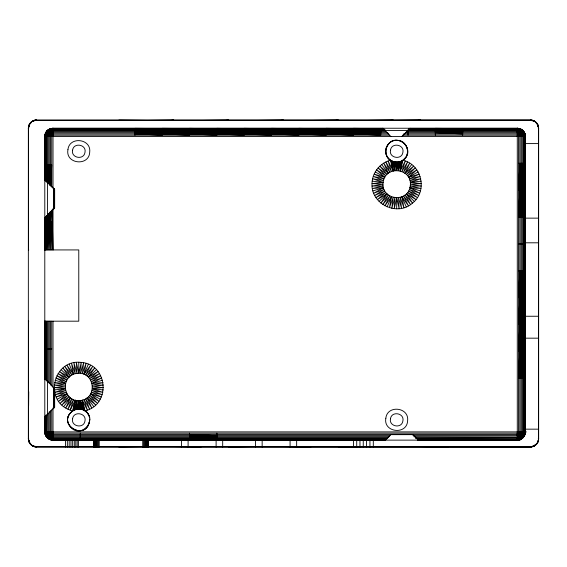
<?xml version="1.0" encoding="UTF-8"?>
<svg xmlns="http://www.w3.org/2000/svg" width="567" height="567" viewBox="0 0 567 567"><rect width="100%" height="100%" fill="white"/><g stroke="black" fill="none" stroke-linecap="round" stroke-linejoin="round"><path stroke-width="0.85" d="M44.793 217.87L54.609 208.054L54.623 189.328L44.793 179.498M54.609 407.212L54.609 388.466M44.793 417.021L54.623 407.198L54.623 388.48L44.793 378.657M44.85 217.636L44.793 249.927L45.268 217.267M54.503 208.16L54.503 189.208M54.503 407.312L54.503 388.367M83.788 410.097L80.549 409.027L80.564 400.543C98.304 398.544 94.639 370.719 76.992 373.369C59.251 375.375 62.916 403.201 80.564 400.543L83.016 409.735C100.345 417.737 80.507 441.31 69.635 425.895C60.35 411.734 85.546 400.557 89.473 417.454M54.156 188.868L54.156 208.507M54.156 388.019L54.156 407.659M54.609 208.054L54.609 198.684L54.127 198.684L53.815 208.847L54 188.705L54.297 208.365L54.411 189.123L54.524 198.684L54.411 208.252L54.297 189.002L54 208.663M54.609 397.836L54.127 397.836L53.815 407.999L54 387.863L54.297 407.517L54.411 388.275L54.524 397.836L54.411 407.404L54.297 388.161L54 407.815M45.034 180.306L45.197 164.834M525.092 217.041L525.396 190.179L518.557 190.179L519.811 163.324M525.092 378.189L525.396 351.327L518.557 351.327L522.108 270.757M389.16 436.739L53.014 436.739L49.265 433.188L49.279 411.585M406.277 131.636L517.274 131.636L521.023 135.18L521.009 431.905L519.315 436.356L517.274 439.227L417.432 439.227M45.424 180.306L45.693 164.834M525.092 163.324L523.922 217.041M524.595 217.041L525.396 163.324L518.557 163.324M525.092 270.757L522.108 378.189M524.595 378.189L525.396 324.473L518.557 324.473L521.009 270.757M45.977 181.164L46.366 164.834M45.814 216.403L45.197 249.927L45.197 217.267M524.595 163.324L523.086 217.041M524.595 270.757L521.009 378.189M523.922 378.189L525.396 297.611L518.557 297.611L519.811 270.757M46.692 182.021L47.203 164.834M46.544 215.545L45.693 249.927L45.693 216.403M523.922 163.324L522.108 217.041M523.922 270.757L519.811 378.189M523.086 378.189L524.595 324.473L525.396 270.757L518.557 270.757M47.557 182.879L48.181 164.834M47.437 214.687L46.366 249.927L46.366 215.545M523.086 163.324L521.009 217.041M523.086 270.757L518.557 378.189L525.396 378.189M48.549 183.743L49.279 164.834M48.486 213.823L47.203 249.927L47.203 215.545M522.108 163.324L519.811 217.041M49.605 185.459L50.477 164.834M49.683 212.108L48.181 249.927L48.181 213.823M50.782 186.323L51.732 164.834L44.892 164.834M50.931 211.25L49.279 249.927L49.279 212.965M44.892 221.562L51.732 221.562L50.477 249.927L50.477 212.108M521.009 163.324L518.557 217.041L525.396 217.041M44.892 180.306L44.892 136.463C44.609 132.054 48.663 128.156 53.014 128.241L517.274 128.241C521.668 128.163 525.581 132.076 525.496 136.463L44.793 136.463L44.793 431.905C44.708 436.299 48.62 440.212 53.014 440.127L517.274 440.127C521.675 440.219 525.588 436.307 525.496 431.905L525.396 136.463C525.148 132.231 521.413 128.73 517.274 128.241L517.274 440.127C521.775 440.219 525.375 436.285 525.496 431.905L44.793 431.905C44.765 436.221 48.656 440.268 53.014 440.027L385.624 440.027M523.086 437.717C529.954 421.125 523.532 443.493 517.274 440.027L417.432 440.027M383.101 182.361C380.45 200.016 408.268 203.681 410.274 185.941C412.932 168.293 385.106 164.628 383.101 182.361L372.03 183.616C370.57 203.943 397.566 216.913 412.514 203.071C427.865 191.412 421.777 164.274 402.917 160.284C393.781 167.378 380.521 154.614 387.544 145.216C396.992 131.097 417.192 150.142 402.917 160.284L400.238 170.915L405.256 161.021L401.932 171.496L407.51 161.992L403.541 172.283L409.665 163.176L405.029 173.282L413.556 166.152L406.376 174.466L415.257 167.917L407.56 175.813L416.78 169.845L408.559 177.301L419.211 174.097L409.346 178.91L420.097 176.387L409.927 180.604L420.757 178.754L410.274 182.361L421.352 183.616L410.395 184.155L421.281 186.068L410.274 185.941L420.969 188.506L409.927 187.698L419.63 193.219L409.346 189.399L418.609 195.452L408.559 191.001L417.383 197.578L407.56 192.497L415.944 199.57L406.376 193.843L412.514 203.071L405.029 195.027L410.558 204.552L403.541 196.019L408.46 205.828L401.932 196.813L403.945 207.728L400.238 197.387L401.564 208.33L398.481 197.741L399.14 208.699L396.687 197.855L394.235 208.699L394.901 197.741L391.811 208.33L393.144 197.387L389.43 207.728L391.443 196.813L384.915 205.828L389.834 196.019L382.817 204.552L388.345 195.027L380.861 203.071L386.999 193.843L377.431 199.57L385.815 192.497L375.999 197.578L384.823 191.001L374.766 195.452L384.029 189.399L373.752 193.219L383.455 187.698L372.413 188.506L383.101 185.941L372.101 186.068L382.987 184.155L372.03 183.616C372.122 172.871 380.025 162.864 390.457 160.284L391.067 160.674L393.144 170.915L388.119 161.021L391.443 171.496L385.865 161.992L389.834 172.283L383.717 163.176L388.345 173.282L379.826 166.152L386.999 174.466L378.118 167.917L385.815 175.813L376.594 169.845L384.823 177.301L374.163 174.097L384.029 178.91L373.277 176.387L383.455 180.604L372.618 178.754L383.101 182.361L372.207 181.171M28.449 249.927L28.449 128.241L29.845 124.173L28.754 125.704L28.35 128.241L28.35 438.759C28.265 443.146 32.177 447.058 36.572 446.98L530.428 446.98C534.83 447.072 538.742 443.153 538.65 438.759L538.65 128.241C538.735 123.854 534.823 119.942 530.428 120.02L36.572 120.02C32.149 119.928 28.3 123.89 28.35 128.241L28.754 128.241M75.234 400.196L74.532 409.735C52.944 422.869 87.793 444.244 89.714 419.048C88.431 442.827 54.418 425.137 73.15 410.437L75.234 400.196L70.209 410.09C43.418 401.103 53.213 358.727 81.23 362.412C108.014 364.163 111.196 404.937 85.007 410.827L82.321 400.196L87.346 410.09L84.022 399.622L89.6 409.119L85.631 398.828L91.748 407.935L87.12 397.828L95.646 404.958L88.466 396.645L97.347 403.194L89.65 395.298L98.871 401.266L90.642 393.81L101.302 397.013L91.436 392.201L102.188 394.724L92.017 390.507L102.847 392.357L92.364 388.749L103.435 387.495L92.478 386.956L103.371 385.043L92.364 385.17L103.052 382.605L92.017 383.412L101.713 377.891L91.436 381.711L100.699 375.659L90.642 380.11L99.466 373.533L89.65 378.614L98.034 371.541L88.466 377.268L94.604 368.04L87.12 376.084L92.648 366.558L85.631 375.092L90.55 365.283L84.022 374.298L86.035 363.383L82.321 373.724L83.654 362.781L80.564 373.369L81.23 362.412L78.778 373.256L76.325 362.412L76.992 373.369L73.901 362.781L75.234 373.724L71.52 363.383L73.533 374.298L67.005 365.283L71.924 375.092L64.907 366.558L70.436 376.084L62.951 368.04L69.089 377.268L59.521 371.541L67.905 378.614L58.082 373.533L66.913 380.11L56.856 375.659L66.119 381.711L55.842 377.891L65.538 383.412L54.496 382.605L65.191 385.17L54.184 385.043L65.077 386.956L54.12 387.495L65.191 388.749L54.708 392.357L65.538 390.507L55.368 394.724L66.119 392.201L56.253 397.013L66.913 393.81L58.684 401.266L67.905 395.298L60.208 403.194L69.089 396.645L61.909 404.958L70.436 397.828L65.8 407.935L71.924 398.828L67.955 409.119L73.533 399.622L70.209 410.09L72.548 410.827L75.234 400.196L73.809 410.076L73.065 410.487M403.066 160.178L402.315 160.674L400.238 170.915L400.933 161.375C411.635 157.576 408.417 140.106 397.091 140.311C385.354 139.248 381.378 157.413 392.449 161.375L394.901 170.568L394.923 162.084L390.975 160.624M28.35 128.241C28.329 123.875 32.206 119.998 36.572 120.02C34.169 120.239 30.214 121.671 29.13 124.889L28.704 125.945L29.045 126.866M383.37 128.348L53.014 128.348C49.556 128.057 46.331 131.055 45.672 134.287C43.801 139.454 45.544 131.587 47.203 130.651L48.698 129.474L53.014 128.241L53.014 188.357M399.324 161.907L398.481 170.568L400.933 161.375L400.153 161.666L398.481 170.568L398.459 162.084L401.698 161.014M44.793 136.463C44.68 131.92 48.819 128.709 53.014 128.241M80.549 409.027L78.778 400.663L77.892 408.92L73.809 410.076M398.459 162.084L396.687 170.447L395.801 162.19L394.923 162.084L396.687 170.447L397.573 162.19L400.231 161.638M525.496 431.905C525.474 435.846 521.846 438.957 518.557 440.027M538.246 438.759L538.65 438.759C538.657 442.246 536.233 445.456 532.966 446.576M387.396 438.553L53.014 438.553L49.379 436.462L47.033 433.394L47.203 414.236M408.034 135.18L408.034 129.815L517.274 129.815L520.91 131.913L523.256 134.974L523.086 431.905C524.163 435.633 521.222 439.928 517.274 440.127M53.014 407.992L53.014 440.127C48.698 440.155 44.665 436.271 44.892 431.905L44.892 416.887M517.274 128.241C521.668 128.206 525.496 132.132 525.496 136.463C525.524 132.154 521.633 128.099 517.274 128.348L409.799 128.348M44.885 136.25C45.069 132.061 48.663 127.929 53.014 128.645L383.37 128.645M521.009 439.227L524.347 436.002L521.491 436.725L517.274 435.64L413.017 435.64M534.164 446.08L536.41 444.195L537.502 442.855L537.488 442.111M400.238 170.915L401.656 161.035L402.315 160.674M53.014 440.127C49.485 439.765 46.763 437.2 45.147 434.202L45.693 431.905L45.693 415.122M517.274 131.636L521.491 131.31L524.716 133.11L523.873 134.422L521.009 136.463L517.841 133.663L517.274 132.735L517.558 132.146L522.427 132.246L525.141 134.166L524.595 136.463L524.617 434.081L522.618 437.582L517.274 439.723L417.432 439.723M28.754 438.759L28.35 438.759L28.775 440.616L30.427 444.067L33.212 446.201L36.572 446.576L36.572 446.98C32.858 446.966 28.924 444.117 29.045 440.134C28.307 443.784 33.077 447.136 36.572 446.874L531.711 446.874L534.745 445.747L537.502 442.855M538.246 128.241L538.65 128.241L538.225 126.384L536.573 122.933L533.788 120.799L530.428 120.424L530.428 120.02C534.142 120.034 538.076 122.883 537.955 126.866C538.693 123.216 533.923 119.864 530.428 120.126L34.275 120.374L36.572 120.02M75.319 409.445L76.141 409.204L76.992 400.543L74.532 409.735L75.319 409.445L76.992 400.543L77.006 409.027L78.778 400.663L79.663 408.92L82.314 409.473M535.772 444.436L534.745 445.747M536.878 443.848L537.027 443.21L536.382 443.451L536.24 444.571M45.204 133.911L44.892 135.18L47.671 130.786L49.974 129.156L52.44 128.355L49.839 131.771L48.181 136.463L48.181 183.743M538.239 441.31L538.225 440.594L537.771 440.935L537.955 441.764L538.551 440.042L537.757 442.487M29.229 441.75L29.704 443.125M537.771 125.25L537.296 123.875M407.389 153.65L406.206 156.698L402.917 160.284M51.732 187.181L51.732 136.463L53.014 132.735L48.797 131.65L45.941 132.366L47.203 130.651M402.747 135.18L517.274 135.18L518.5 135.896L518.557 431.905L517.274 435.64L521.647 433.068L522.108 431.905L522.108 136.463L522.49 135.57L520.23 132.621L517.274 130.651L408.034 130.651M385.624 439.723L53.014 439.723L48.642 438.773L51.732 435.654L53.014 433.188L517.274 433.188C519.741 433.684 523.348 435.754 525.347 433.308C524.759 436.214 520.662 439.134 517.274 439.227L520.074 439.616M517.274 135.18L518.557 132.721L521.647 129.602L517.274 128.645L408.92 128.645M50.477 185.459L50.477 136.463L53.014 130.651L385.135 130.651M408.92 129.141L518.649 128.936L523.419 131.154L519.436 135.059L519.811 136.463L519.811 431.905L517.274 437.717L415.668 437.717M45.197 180.306L45.197 136.463L47.061 131.771L51.732 129.262L384.249 129.141M45.693 181.164L45.693 136.463L48.315 132.749L53.014 130.651L50.059 129.829L47.798 130.176L49.279 129.141M46.366 182.021L46.366 136.463L48.457 130.665L49.173 129.829L53.014 128.348M47.203 182.021L47.203 136.463L48.797 131.65L51.604 128.659M49.279 184.601L49.279 136.463L50.973 132.012L53.014 129.141L52.447 128.759M523.086 431.905L521.491 436.725L518.685 439.708M517.274 128.348L519.57 128.596L517.983 128.397L517.274 129.141L522.583 130.318L517.848 135.244L517.274 136.463L518.5 135.896L519.811 136.463L524.142 132.097L520.449 130.509L517.274 130.651L517.6 130.02L520.938 130.049L522.902 131.764L524.801 135.088L523.922 136.463L523.922 431.905L522.342 434.428L517.6 436.994L413.903 436.739M524.595 431.905L521.973 435.619L517.274 437.717L520.23 438.539L522.49 438.199L517.848 440.013L520.938 435.499L521.647 433.068L521.009 431.905M403.633 133.925L517.274 133.925L519.485 133.429L523.873 134.422L524.801 135.088L525.085 136.286L525.092 431.905L523.695 435.499L522.427 436.725L517.558 438.893L415.668 438.553M44.892 136.463L45.218 134.627L47.054 133.94L53.014 135.18L389.536 135.18M538.551 438.759L538.501 440.155L538.551 128.241L537.87 124.889L538.225 126.384M48.181 413.35L48.181 431.905L45.573 435.265L48.797 437.058L53.014 436.739M84.022 374.298L88.339 364.22M387.126 206.891L391.443 196.813M538.65 438.759L538.296 439.382M53.014 440.027L49.655 439.347L50.973 438.504L53.014 435.64L50.215 432.472L49.279 431.905L48.698 432.189L47.798 432.805L49.173 434.861L53.014 437.717L388.275 437.717M45.197 416.001L45.218 433.762L45.672 434.896L47.862 436.122L52.731 436.221M517.274 129.815L518.132 129.389L521.491 131.31L523.228 133.295L524.595 136.463L525.347 135.761L524.801 135.088M46.366 415.122L46.366 431.905L45.488 433.28L47.387 436.604L51.64 439.432L386.51 439.227M44.892 431.905L45.693 431.905C46.508 435.47 49.449 438.411 53.014 439.227L52.306 439.978L50.718 439.772L52.157 438.978L53.014 437.717L49.839 437.859L46.147 436.278L50.477 431.905L50.477 410.699M28.442 127.029L28.775 126.384M36.572 120.126L34.715 120.452M533.228 446.463L531.003 446.463L530.428 446.98L534.178 445.96M36.572 446.576L531.655 446.867L533.469 446.066L532.64 446.066M525.403 432.118C523.341 434.556 519.79 432.231 517.274 431.905L517.983 433.308L519.57 432.529L518.557 431.905M517.558 132.146L520.634 129.021L519.131 128.674L517.6 130.02M63.78 406.546L70.436 397.828M405.029 173.282L411.685 164.565M53.014 438.553L50.463 438.964L47.706 438.05L52.44 433.131L53.014 431.905L51.788 432.479L46.87 437.214L49.35 438.326L52.688 438.355M31.504 122.281L30.611 123.174L31.263 122.096M401.833 136.463L410.054 128.241M385.376 440.127L390.854 434.648L412.783 434.648L418.262 440.127M88.466 377.268L96.404 369.705M379.061 201.405L386.999 193.843M518.5 135.896L519.436 135.059L521.023 135.18L522.49 135.57L523.086 136.463L524.347 135.605L521.874 134.499L518.685 134.308M386.014 131.636L53.014 131.636L47.706 135.194L45.573 135.52L45.197 136.463M517.274 436.739L522.583 433.174L522.108 431.905M31.504 444.719L30.611 443.826M535.496 122.281L536.389 123.174M45.488 133.458L48.315 132.749L53.014 133.925L388.657 133.925M517.274 440.027L517.841 439.616M532.98 121.182L533.419 120.899M33.581 446.101L34.02 445.818M28.449 128.241L28.499 127.54M408.559 177.301L418.106 171.914M57.366 399.196L66.913 393.81M44.793 431.905L44.942 432.614C46.763 434.946 50.364 435.463 53.014 434.442L517.274 434.442L522.902 435.619L524.333 435.258L525.07 433.741L525.092 431.905M385.135 129.815L53.014 129.815L47.387 132.749L46.288 134.06L46.366 136.463M517.274 438.553L522.902 435.619L524 434.315L523.922 431.905M47.033 131.027L49.379 130.665L53.014 131.636M523.256 437.341L520.91 437.703L517.6 436.994M52.688 131.374L47.947 133.94L46.87 135.194L47.203 136.463M530.428 446.98L531.839 446.562M34.02 121.182L33.581 120.899L32.503 121.515M372.966 190.895L383.455 187.698M92.017 383.412L102.507 380.216M53.014 129.815L52.731 129.474L51.044 129.942L47.862 131.65L45.672 134.287L45.693 136.463M76.006 409.239L79.663 408.92M49.265 129.262L52.731 129.474M521.023 439.106L517.558 438.893M519.436 135.059L517.848 135.244L517.841 133.663M51.604 434.067L48.415 433.875L45.941 432.763L47.203 431.905L47.798 432.805L49.265 433.188L53.014 433.188M398.679 162.049L393.916 161.871M410.274 182.361L421.175 181.171M54.29 389.94L65.191 388.749M396.687 140.304C386.347 139.758 381.641 154.862 390.457 160.284L393.144 170.915L392.449 161.375M395.49 162.162L397.573 162.19M77.58 408.949L80.769 409.062M142.778 120.487L173.757 120.126L170.213 120.487M197.649 120.487L228.629 120.126L225.085 120.487M252.521 120.487L283.5 120.126L279.963 120.487M307.399 120.487L338.371 120.126L334.835 120.487M362.27 120.487L393.243 120.126L389.706 120.487M417.142 120.487L420.686 120.126L393.243 120.424M122.422 446.512L118.879 446.874L149.858 446.512M146.314 446.576L177.294 446.512M232.165 446.512L228.629 446.874L259.601 446.512M256.064 446.576L287.037 446.512M341.915 446.512L338.371 446.874L369.351 446.512M365.807 446.576L396.787 446.512M393.243 446.576L424.222 446.512M173.757 120.424L201.193 120.424M228.629 120.424L256.064 120.424M283.5 120.424L310.936 120.424M338.371 120.424L365.807 120.424M36.572 120.424L530.428 120.424M384.922 130.523L407.779 130.523M387.771 132.735L53.014 132.735L48.642 135.3L47.706 135.194L48.181 136.463M405.391 132.735L517.274 132.735C520.067 132.558 523.873 132.394 525.403 135.251M525.496 143.593L538.65 143.593M525.496 218.139L538.65 218.139M525.496 242.804L538.65 242.804M518.557 243.895L525.396 243.895M28.35 249.927L28.754 249.927M44.488 249.927L78.778 249.927L78.778 321.184L44.488 321.184M525.496 316.251L538.65 316.251M28.35 321.184L28.754 321.184M525.496 338.173L538.65 338.173M44.892 348.861L51.732 348.861M28.754 391.726L28.626 405.66M525.496 429.162L538.65 429.162M390.046 435.64L53.014 435.64C50.222 435.817 46.416 435.973 44.885 433.117M462.658 128.645L435.343 128.348L435.343 135.18M380.726 128.645L353.418 128.348L353.418 135.18C280.637 131.742 207.813 128.865 134.946 128.348L134.946 135.18M189.562 439.723L216.87 440.027L216.87 433.188M435.343 128.645L462.658 129.141M380.726 129.141L326.11 128.348L326.11 135.18L216.87 130.651L134.946 128.645M189.562 439.227L216.87 439.723M435.343 129.141L462.658 129.815M380.726 129.815L298.802 128.348L298.802 135.18L216.87 131.636L134.946 129.141M189.562 438.553L216.87 439.227M435.343 129.815L462.658 130.651M380.726 130.651L326.11 129.141L271.487 128.348L271.487 135.18L134.946 129.815M189.562 437.717L216.87 438.553M50.477 128.645L50.86 128.659M435.343 130.651L462.658 131.636M380.726 131.636L298.802 129.141L244.179 128.348L244.179 135.18L134.946 130.651M189.562 436.739L216.87 437.717M435.343 131.636L462.658 132.735M380.726 132.735L298.802 129.815L216.87 128.348L216.87 135.18L134.946 131.636M189.562 435.64L216.87 436.739M435.343 132.735L462.658 133.925M380.726 133.925L271.487 129.815L189.562 128.348L189.562 135.18L134.946 132.735M189.562 434.442L216.87 435.64M134.946 133.925L162.254 135.18L162.254 128.348C235.121 128.865 307.945 131.742 380.726 135.18L380.726 128.348M92.364 388.749L103.265 389.94M530.428 120.02L531.803 120.714M36.572 446.98L35.197 446.286M398.317 140.425C403.824 141.162 408.12 146.527 407.623 152.062M33.212 120.799L33.581 120.899M393.229 161.666L394.058 161.907L394.901 170.568L393.229 161.666L392.399 161.354M409.927 187.698L420.416 190.895M55.049 380.216L65.538 383.412M52.447 434.705L52.44 433.131L50.477 431.905L50.86 433.316M530.428 446.576L531.003 446.867M531.64 120.112L532.285 120.452M34.715 446.548L35.36 446.888M85.156 410.933L83.746 410.076L82.321 400.196L83.016 409.735L82.236 409.445L80.564 400.543L81.407 409.204M522.108 136.463L521.023 135.18M48.181 431.905L49.265 433.188M375.276 171.914L384.823 177.301M90.642 393.81L100.189 399.196M538.551 128.241L538.296 125.945L538.65 128.241M28.449 321.184L28.442 439.971L29.13 442.111L28.775 440.616M51.732 136.463L48.642 135.3L49.279 136.463M85.007 410.827L87.382 413.052L89.019 415.93M406.376 193.843L414.321 201.405M61.151 369.705L69.089 377.268M382.647 128.241L390.869 136.463M519.811 431.905L520.634 432.848L519.131 433.741L517.458 434.457L517.274 433.188M50.477 136.463L49.655 135.52L51.158 134.627L52.83 133.911L53.014 135.18M381.697 164.565L388.345 173.282M87.12 397.828L93.768 406.546M523.922 136.463L523.256 134.974M46.366 431.905L47.033 433.394M401.932 196.813L406.248 206.891M69.217 364.22L73.533 374.298M45.204 432.089L45.488 433.28M82.321 400.196L84.398 410.437M391.726 161.035L393.144 170.915M51.788 432.479L51.732 409.821M28.35 438.759L28.704 441.055L28.449 438.759M534.986 444.556L535.035 445.279M51.732 221.562L53.014 249.927L53.014 208.592M52.107 209.783L53.014 249.927M54.609 189.314L54.609 198.684M462.658 128.348L462.658 135.18M448.121 446.874L420.686 446.576M396.687 162.226L396.687 170.447M396.687 197.855L396.687 208.819M373.306 440.127L373.306 446.98M369.939 440.127L369.939 446.98M366.587 440.127L366.587 446.98M363.256 440.127L363.256 446.98M359.967 440.127L359.967 446.98M356.721 440.127L356.721 446.98M353.546 440.127L353.546 446.98M310.936 446.874L283.5 446.576M296.654 440.127L296.654 446.98M290.077 440.127L290.077 446.98M262.152 440.127L262.152 446.98M255.575 440.127L255.575 446.98M222.689 440.127L222.689 446.98M216.112 440.127L216.112 446.98M201.193 446.874L173.757 446.576M189.562 433.188L189.562 440.027M188.095 440.127L188.095 446.98M181.511 440.127L181.511 446.98M148.214 440.127L148.214 446.98M148.129 440.127L148.129 446.98M147.881 440.127L147.881 446.98M147.477 440.127L147.477 446.98M146.931 440.127L146.931 446.98M146.314 120.424L118.879 120.126M146.258 440.127L146.258 446.98M145.471 440.127L145.471 446.98M144.606 440.127L144.606 446.98M143.685 440.127L143.685 446.98M142.728 440.127L142.728 446.98M99.218 440.127L99.218 446.98M98.268 440.127L98.268 446.98M97.347 440.127L97.347 446.98M96.475 440.127L96.475 446.98M95.695 440.127L95.695 446.98M95.022 440.127L95.022 446.98M94.469 440.127L94.469 446.98M94.065 440.127L94.065 446.98M93.817 440.127L93.817 446.98M93.739 440.127L93.739 446.98M80.323 433.188L80.323 440.027M78.778 362.292L78.778 373.256M78.778 400.663L78.778 408.885M78.402 440.127L78.402 446.98M77.176 440.127L77.176 446.98M75.794 440.127L75.794 446.98M74.291 440.127L74.291 446.98M72.668 440.127L72.668 446.98M70.96 440.127L70.96 446.98M69.174 440.127L69.174 446.98M67.345 440.127L67.345 446.98M65.496 440.127L65.496 446.98M53.815 188.528L53.815 208.847M53.815 387.679L53.815 407.999M53.014 321.184L53.014 387.615M51.732 210.385L51.732 249.927M51.732 321.184L51.732 385.964M50.477 321.184L50.477 385.085M49.279 321.184L49.279 383.313M48.181 321.184L48.181 382.434M47.536 182.241L47.536 215.127M47.536 381.393L47.536 414.286M47.203 321.184L47.203 381.548M46.366 321.184L46.366 380.67M45.693 321.184L45.693 379.784M45.197 321.184L45.197 379.784M44.892 321.184L44.892 378.898M54.567 189.279L54.567 208.096L54.567 189.279M385.844 418.248C383.115 432.649 407.156 435.3 407.623 420.643C409.268 407.113 387.183 404.682 385.844 418.248M67.934 149.667C65.212 164.196 89.246 166.641 89.714 152.062C91.351 138.532 69.273 136.101 67.934 149.667M72.569 150.17C70.811 158.101 83.923 160.411 84.986 152.36C86.744 144.429 73.632 142.119 72.569 150.17M72.569 418.751C70.811 426.682 83.923 428.992 84.986 420.941C86.744 413.01 73.632 410.699 72.569 418.751M390.479 150.17C388.721 158.101 401.833 160.411 402.896 152.36C404.654 144.429 391.542 142.119 390.479 150.17M390.479 418.751C388.721 426.682 401.833 428.992 402.896 420.941C404.654 413.01 391.542 410.699 390.479 418.751M52.306 135.066L50.718 135.839L53.014 136.463L52.306 135.066"/></g></svg>
